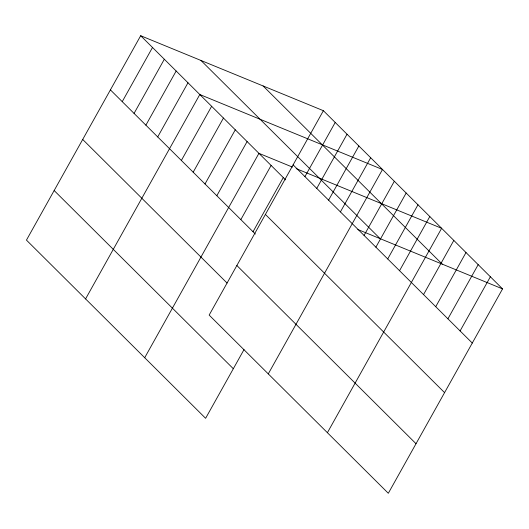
<?xml version="1.0" encoding="UTF-8"?>
<svg xmlns="http://www.w3.org/2000/svg" width="529" height="529" viewBox="0 0 529 529"><rect width="100%" height="100%" fill="white"/><g stroke="black" fill="none" stroke-linecap="round" stroke-linejoin="round"><path stroke-width="0.79" d="M323.384 110.693L209.153 315.086L388.319 493.279L502.55 288.887L323.384 110.693L140.681 35.721L26.45 240.113L205.616 418.307L244.028 349.576M122.232 101.647L152.504 47.484M134.062 113.404L164.327 59.241M145.885 125.168L176.157 71.005M157.708 136.932L187.98 82.769M85.572 298.918L199.803 94.526L382.507 169.498L268.276 373.891M181.361 160.452L211.633 106.289M193.184 172.209L223.456 118.046M205.007 183.973L235.279 129.81M216.83 195.737L247.103 141.567M144.701 357.723L258.932 153.331L292.425 167.078M240.84 219.614L271.113 165.445M253.027 231.728L283.299 177.565M304.935 176.62L335.207 122.45M316.765 188.377L347.037 134.214M328.588 200.141L358.86 145.978M340.411 211.898L370.684 157.735M364.064 235.418L394.336 181.255M375.888 247.182L406.16 193.019M387.711 258.946L417.983 204.776M399.54 270.703L429.806 216.54M327.405 432.689L441.636 228.303L296.147 168.606M423.544 294.58L453.816 240.417M435.731 306.701L466.003 252.538M447.911 318.815L478.183 264.652M460.098 330.936L490.37 276.773M357.809 229.493L502.55 288.887M263.092 85.949L442.257 264.15M200.974 60.465L380.139 238.658M293.112 164.856L472.278 343.05M140.681 35.721L285.614 179.873M265.406 214.43L444.572 392.624M110.409 89.884L255.348 234.036M236.86 265.505L416.025 443.705M82.703 139.458L227.06 283.035M54.156 190.539L233.322 368.733"/></g></svg>
